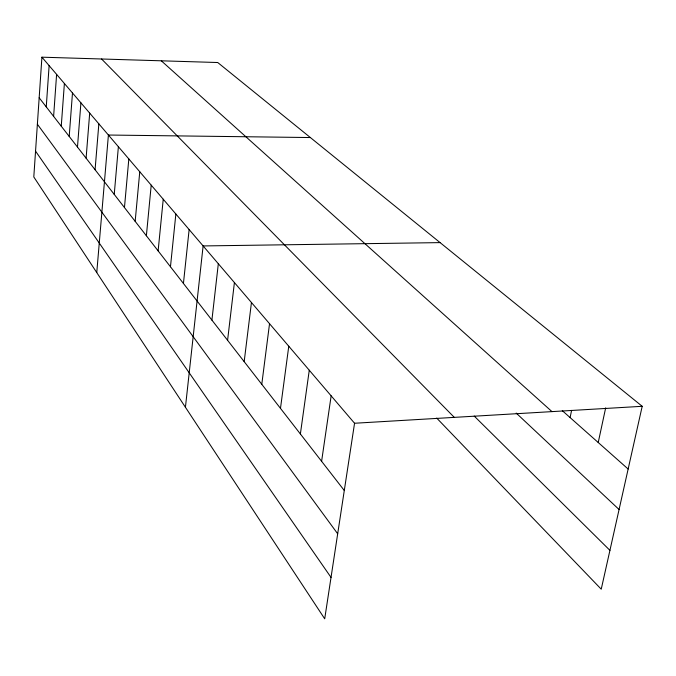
<?xml version="1.0" encoding="UTF-8"?>
<svg xmlns="http://www.w3.org/2000/svg" width="676" height="676" viewBox="0 0 676 676"><rect width="100%" height="100%" fill="white"/><g stroke="black" fill="none" stroke-linecap="round" stroke-linejoin="round"><path stroke-width="1.01" d="M41.92 57.181L33.8 176.951L324.708 618.819L354.554 423.252L41.92 57.181L217.731 62.522L642.2 406.301L601.234 589.193L436.73 418.098M46.255 106.884L49.128 65.623M53.615 116.356L56.607 74.385M61.254 126.201L64.389 83.494M69.206 136.434L72.484 92.975M77.478 147.081L80.909 102.845M86.097 158.167L89.688 113.12M95.079 169.727L98.848 123.843M96.761 272.589L108.405 135.031L310.368 137.549M114.236 194.384L118.384 146.726M124.46 207.549L128.829 158.953M135.166 221.322L139.763 171.746M146.371 235.755L151.213 185.165M158.125 250.88L163.237 199.234M170.462 266.767L175.861 214.022M183.433 283.455L189.136 229.57M185.427 407.265L203.121 245.937L440.101 242.616M211.909 320.111L218.323 263.741M227.584 340.281L234.411 282.576M244.18 361.643L251.447 302.527M261.781 384.298L269.538 323.711M280.481 408.363L288.77 346.23M300.381 433.984L309.27 370.228M321.607 461.302L331.147 395.84M570.105 417.582L571.592 410.374M598.226 442.518L605.679 407.848M354.554 423.252L642.2 406.301M562.314 410.678L628.148 469.043M161.319 60.815L551.971 411.616M516.194 413.078L619.081 509.518M474.222 416.078L609.929 550.365M101.569 58.998L454.297 417.379M39.166 97.766L344.295 490.506M37.374 124.223L337.687 533.795M35.549 151.145L331.029 577.414"/></g></svg>
